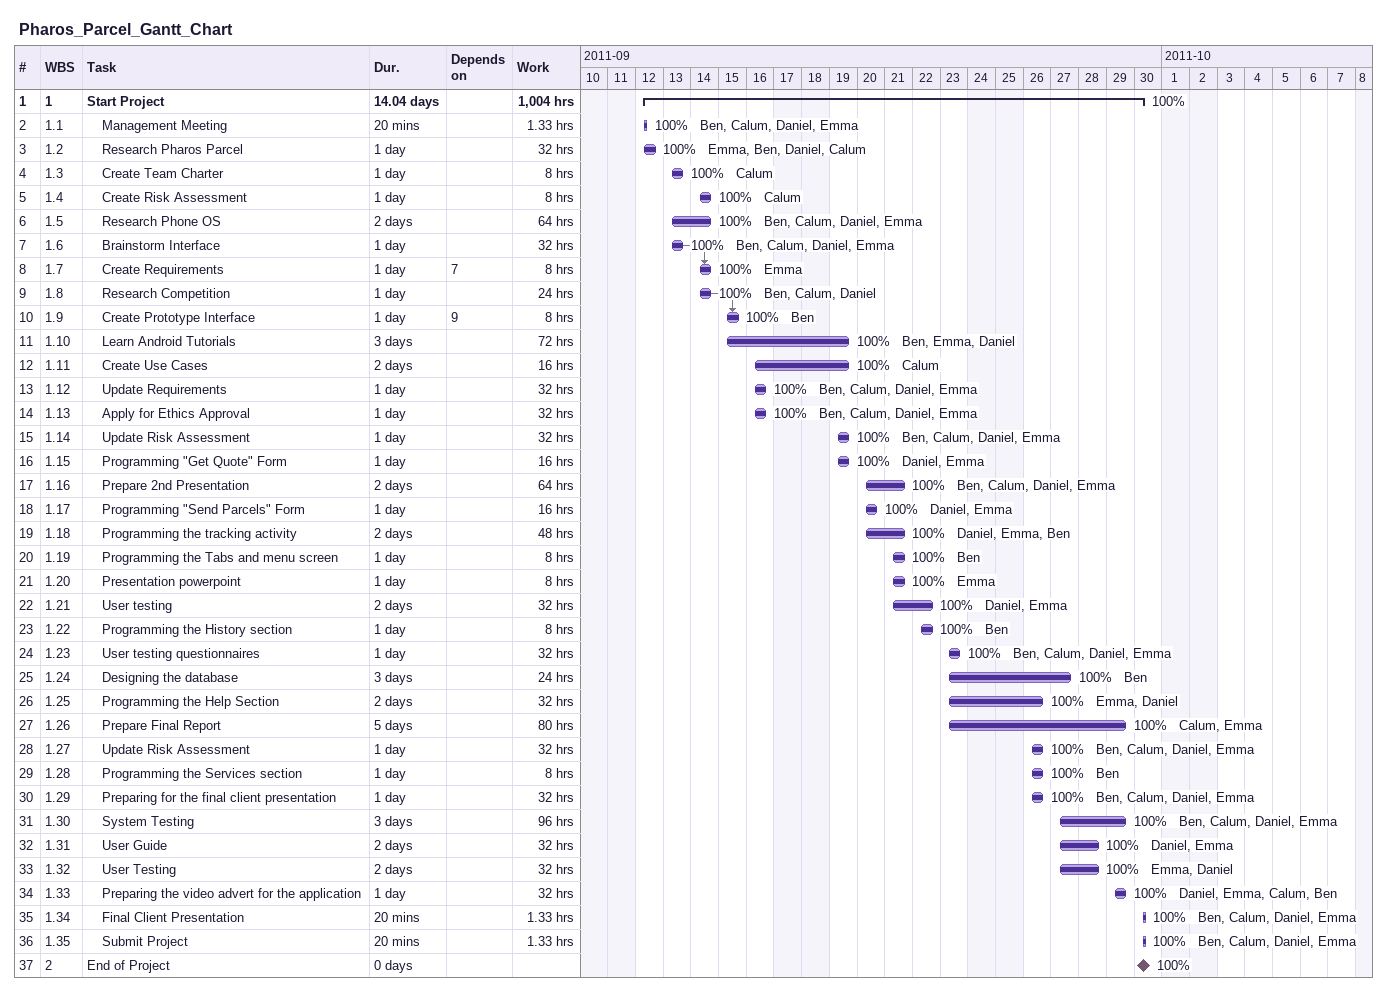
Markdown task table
Pharos_Parcel_Gantt_Chart

| ID | WBS | Task | Duration | Start | Finish | Predecessors | Resources | % complete | Work (h) |
|---|---|---|---|---|---|---|---|---|---|
| 1 | 1 | **Start Project** | 14.04d | 2011-09-12 | 2011-09-30 |  |  | 100 | 1004 |
| 2 | 1.1 | Management Meeting | 20min | 2011-09-12 | 2011-09-12 |  | Ben, Calum, Daniel, Emma | 100 | 1.33 |
| 3 | 1.2 | Research Pharos Parcel | 1d | 2011-09-12 | 2011-09-12 |  | Emma, Ben, Daniel, Calum | 100 | 32 |
| 4 | 1.3 | Create Team Charter | 1d | 2011-09-13 | 2011-09-13 |  | Calum | 100 | 8 |
| 5 | 1.4 | Create Risk Assessment | 1d | 2011-09-14 | 2011-09-14 |  | Calum | 100 | 8 |
| 6 | 1.5 | Research Phone OS | 2d | 2011-09-13 | 2011-09-14 |  | Ben, Calum, Daniel, Emma | 100 | 64 |
| 7 | 1.6 | Brainstorm Interface | 1d | 2011-09-13 | 2011-09-13 |  | Ben, Calum, Daniel, Emma | 100 | 32 |
| 8 | 1.7 | Create Requirements | 1d | 2011-09-14 | 2011-09-14 | 7 | Emma | 100 | 8 |
| 9 | 1.8 | Research Competition | 1d | 2011-09-14 | 2011-09-14 |  | Ben, Calum, Daniel | 100 | 24 |
| 10 | 1.9 | Create Prototype Interface | 1d | 2011-09-15 | 2011-09-15 | 9 | Ben | 100 | 8 |
| 11 | 1.10 | Learn Android Tutorials | 3d | 2011-09-15 | 2011-09-19 |  | Ben, Emma, Daniel | 100 | 72 |
| 12 | 1.11 | Create Use Cases | 2d | 2011-09-16 | 2011-09-19 |  | Calum | 100 | 16 |
| 13 | 1.12 | Update Requirements | 1d | 2011-09-16 | 2011-09-16 |  | Ben, Calum, Daniel, Emma | 100 | 32 |
| 14 | 1.13 | Apply for Ethics Approval | 1d | 2011-09-16 | 2011-09-16 |  | Ben, Calum, Daniel, Emma | 100 | 32 |
| 15 | 1.14 | Update Risk Assessment | 1d | 2011-09-19 | 2011-09-19 |  | Ben, Calum, Daniel, Emma | 100 | 32 |
| 16 | 1.15 | Programming "Get Quote" Form | 1d | 2011-09-19 | 2011-09-19 |  | Daniel, Emma | 100 | 16 |
| 17 | 1.16 | Prepare 2nd Presentation | 2d | 2011-09-20 | 2011-09-21 |  | Ben, Calum, Daniel, Emma | 100 | 64 |
| 18 | 1.17 | Programming "Send Parcels" Form | 1d | 2011-09-20 | 2011-09-20 |  | Daniel, Emma | 100 | 16 |
| 19 | 1.18 | Programming the tracking activity | 2d | 2011-09-20 | 2011-09-21 |  | Daniel, Emma, Ben | 100 | 48 |
| 20 | 1.19 | Programming the Tabs and menu screen | 1d | 2011-09-21 | 2011-09-21 |  | Ben | 100 | 8 |
| 21 | 1.20 | Presentation powerpoint | 1d | 2011-09-21 | 2011-09-21 |  | Emma | 100 | 8 |
| 22 | 1.21 | User testing | 2d | 2011-09-21 | 2011-09-22 |  | Daniel, Emma | 100 | 32 |
| 23 | 1.22 | Programming the History section | 1d | 2011-09-22 | 2011-09-22 |  | Ben | 100 | 8 |
| 24 | 1.23 | User testing questionnaires | 1d | 2011-09-23 | 2011-09-23 |  | Ben, Calum, Daniel, Emma | 100 | 32 |
| 25 | 1.24 | Designing the database | 3d | 2011-09-23 | 2011-09-27 |  | Ben | 100 | 24 |
| 26 | 1.25 | Programming the Help Section | 2d | 2011-09-23 | 2011-09-26 |  | Emma, Daniel | 100 | 32 |
| 27 | 1.26 | Prepare Final Report | 5d | 2011-09-23 | 2011-09-29 |  | Calum, Emma | 100 | 80 |
| 28 | 1.27 | Update Risk Assessment | 1d | 2011-09-26 | 2011-09-26 |  | Ben, Calum, Daniel, Emma | 100 | 32 |
| 29 | 1.28 | Programming the Services section | 1d | 2011-09-26 | 2011-09-26 |  | Ben | 100 | 8 |
| 30 | 1.29 | Preparing for the final client presentation | 1d | 2011-09-26 | 2011-09-26 |  | Ben, Calum, Daniel, Emma | 100 | 32 |
| 31 | 1.30 | System Testing | 3d | 2011-09-27 | 2011-09-29 |  | Ben, Calum, Daniel, Emma | 100 | 96 |
| 32 | 1.31 | User Guide | 2d | 2011-09-27 | 2011-09-28 |  | Daniel, Emma | 100 | 32 |
| 33 | 1.32 | User Testing | 2d | 2011-09-27 | 2011-09-28 |  | Emma, Daniel | 100 | 32 |
| 34 | 1.33 | Preparing the video advert for the application | 1d | 2011-09-29 | 2011-09-29 |  | Daniel, Emma, Calum, Ben | 100 | 32 |
| 35 | 1.34 | Final Client Presentation | 20min | 2011-09-30 | 2011-09-30 |  | Ben, Calum, Daniel, Emma | 100 | 1.33 |
| 36 | 1.35 | Submit Project | 20min | 2011-09-30 | 2011-09-30 |  | Ben, Calum, Daniel, Emma | 100 | 1.33 |
| 37 | 2 | End of Project | 0d | 2011-09-30 | 2011-09-30 |  |  | 100 |  |
